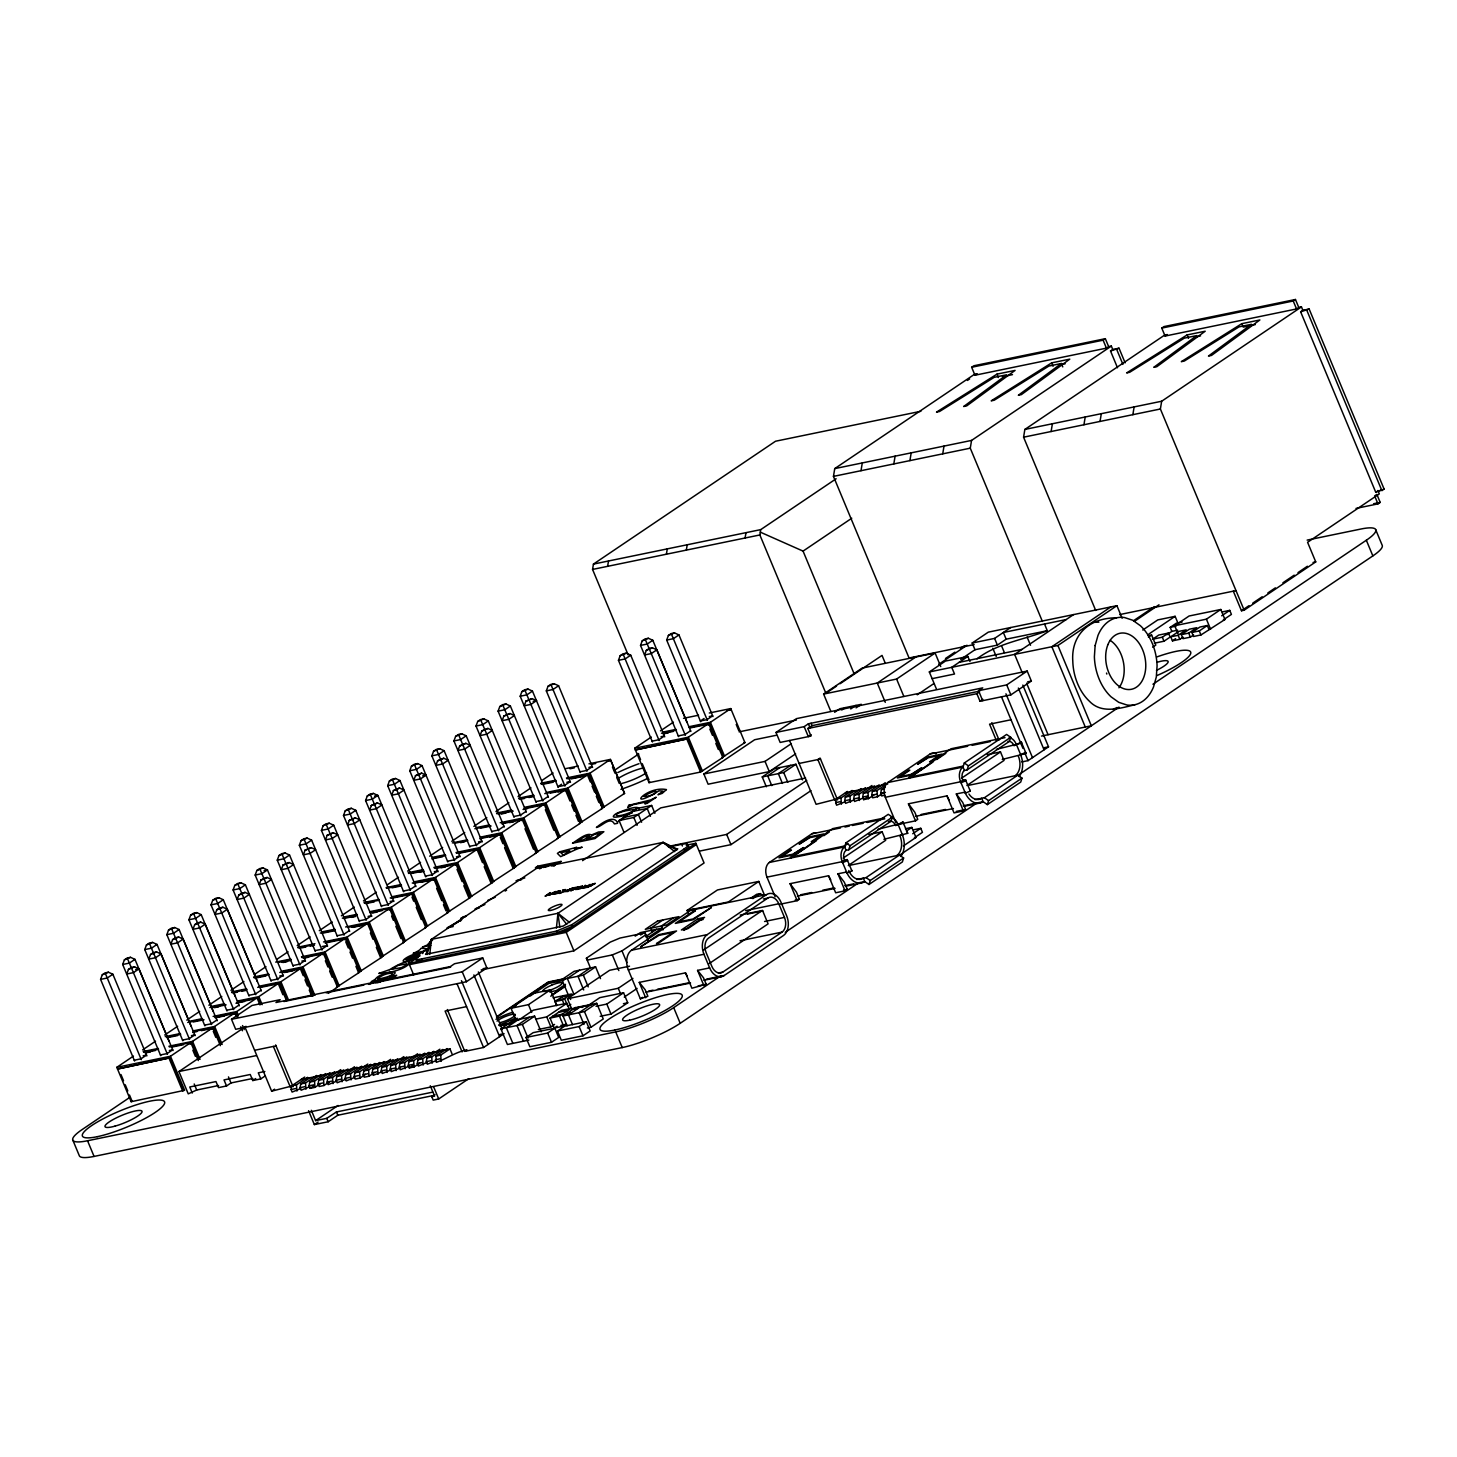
<?xml version="1.0" encoding="UTF-8"?>
<svg xmlns="http://www.w3.org/2000/svg" width="1457" height="1457" viewBox="0 0 1457 1457"><rect width="100%" height="100%" fill="white"/><g stroke="black" fill="none" stroke-linecap="round" stroke-linejoin="round"><path stroke-width="1.5" d="M429.651 944.518L430.525 943.061M429.815 954.153L431.345 939.383L536.449 868.463L663.044 842.383L676.267 848.63M556.41 928.073L557.94 913.284L663.044 842.383L676.922 849.977M300.579 1088.616L292.11 1092.076L291.072 1089.508L291.691 1085.829L304.713 1077.051M296.937 1091.074L296.481 1084.846L307.627 1077.324M309.594 1086.758L301.125 1090.218L300.087 1087.651L300.707 1083.972L310.013 1077.706M305.952 1089.217L305.496 1082.988L316.643 1075.466M320.431 1083.68L314.967 1087.359L310.141 1088.361L309.103 1085.793L309.722 1082.114L320.886 1074.592M314.967 1087.359L314.512 1081.13L325.658 1073.609M329.446 1081.822L323.982 1085.501L319.156 1086.503L318.118 1083.935L318.719 1080.256L329.901 1072.734M323.982 1085.501L323.527 1079.273L334.673 1071.751M336.64 1081.185L328.171 1084.645L327.133 1082.077L327.734 1078.399L340.774 1069.62M332.997 1083.644L332.542 1077.415L343.67 1069.893M345.655 1079.327L337.186 1082.788L336.148 1080.22L336.749 1076.541L347.932 1069.019M342.013 1081.786L341.557 1075.557L354.543 1066.779M354.67 1077.47L346.201 1080.93L345.163 1078.362L345.764 1074.683L356.947 1067.161M351.028 1079.928L350.572 1073.7L361.7 1066.178M365.507 1074.392L360.043 1078.071L355.217 1079.072L354.178 1076.504L354.78 1072.826L367.82 1064.047M360.043 1078.071L359.588 1071.842L370.715 1064.32M374.522 1072.534L369.058 1076.213L364.232 1077.215L363.194 1074.647L363.795 1070.968L374.977 1063.446M369.058 1076.213L368.603 1069.984L379.731 1062.463M381.716 1071.897L373.229 1075.357L372.209 1072.789L372.81 1069.11L383.992 1061.588M378.073 1074.355L377.618 1068.127L390.603 1059.348M390.731 1070.039L382.244 1073.499L381.224 1070.931L381.825 1067.253L393.008 1059.731M387.088 1072.498L386.633 1066.269L397.761 1058.747M399.746 1068.181L391.259 1071.642L390.239 1069.074L390.84 1065.395L403.88 1056.616M396.104 1070.64L395.648 1064.393L406.776 1056.89M408.743 1066.324L400.274 1069.784L399.254 1067.216L399.855 1063.537L409.162 1057.272M405.119 1068.782L404.664 1062.535L417.649 1053.775M419.58 1063.246L414.134 1066.925L409.29 1067.926L408.27 1065.358L408.871 1061.679L420.035 1054.158M414.134 1066.925L413.679 1060.678L424.807 1053.174M426.774 1062.608L418.305 1066.069L417.285 1063.501L417.886 1059.822L429.05 1052.3M423.149 1065.067L422.694 1058.82L433.822 1051.317M435.789 1060.751L427.32 1064.211L426.3 1061.643L426.901 1057.964L439.941 1049.186M432.164 1063.209L431.709 1056.962L442.837 1049.459M447.317 1009.537L464.783 1051.371L467.005 1049.86C455.895 1051.899 446.753 1058.638 436.335 1062.353L435.916 1056.106L447.08 1048.585M441.18 1061.352L440.724 1055.105L449.994 1048.858M628.131 654.867L592.562 569.432L593.436 564.096L775.525 441.234L920.897 411.275M607.624 566.336L608.498 561M666.395 554.225L667.27 548.888M686.338 550.109L687.212 544.772M745.092 537.997L745.984 532.661M836.537 686.12L825.882 693.295L759.862 534.956L760.736 529.62L836.136 478.77M974.132 644.577L909.059 657.999L833.459 476.384L834.734 468.608L974.514 374.285L977.21 373.739L974.97 375.232L971.655 367.273L973.895 365.762L1105.335 338.68L1108.65 346.639L1106.428 348.15L974.97 375.232M860.996 470.702L862.289 462.925M845.06 801.769L836.591 805.211L835.681 802.625L836.3 798.946L847.391 791.442M893.815 463.927L895.108 456.168M841.418 804.209L840.962 797.981L852.09 790.459M854.075 799.911L845.588 803.353L844.696 800.767L845.315 797.088L854.549 790.823M850.433 802.352L849.977 796.123L861.105 788.601M863.09 798.054L854.603 801.496L853.711 798.91L854.33 795.231L865.422 787.727M909.915 460.612L911.19 452.854M859.448 800.494L858.993 794.265L871.978 785.505M873.909 794.957L868.463 798.636L863.619 799.638L862.726 797.052L863.327 793.373L874.437 785.869M868.463 798.636L868.008 792.408L879.136 784.886M882.924 793.1L877.478 796.779L872.634 797.78L871.741 795.194L872.342 791.515L885.291 782.755M877.478 796.779L877.023 790.55L886.293 784.285M884.873 795.249L881.649 795.923L880.757 793.337L881.358 789.658L885.055 787.144M942.734 453.856L944.009 446.097M1042.411 621.447L970.271 448.173L971.564 440.415L1111.345 346.092L1112.766 349.498L1110.525 350.991L1117.501 367.765M1095.7 610.465L1023.579 437.191L1024.854 429.433L1164.635 335.11L1167.312 334.545L1165.09 336.057L1161.775 328.098L1163.997 326.587L1295.455 299.486L1298.77 307.463L1296.548 308.957L1165.09 336.057M1051.116 431.527L1052.391 423.75M1083.935 424.752L1085.21 416.993M1100.035 421.437L1101.31 413.679M1132.854 414.68L1134.129 406.904M1233.314 591.16L1241.455 610.756L1244.151 610.192L1160.391 408.998L1161.666 401.24L1301.447 306.917L1302.868 310.323L1300.646 311.816L1375.645 492.011L1384.15 489.206L1309.151 309.03L1302.868 310.323M429.961 945.484L431.345 939.383L557.94 913.284L569.651 922.536M427.047 954.59L431.345 939.383L426.409 953.242M848.375 865.585L899.424 855.077L903.613 857.991L902.375 861.943L868.973 884.49L864.766 881.558A18.814 12.913 78.4 0 1 846.553 872.033L837.957 873.799L845.042 890.846L835.662 892.777L828.578 875.748L790.076 883.67L797.161 900.699L780.478 904.141M968.941 785.25L1017.769 775.197L1021.976 778.129L1020.738 782.063L987.336 804.61L983.129 801.678A18.814 12.913 78.4 0 1 964.898 792.171L956.32 793.938L963.405 810.966L954.025 812.897L946.941 795.868L908.44 803.809L915.524 820.837L896.747 824.717M423.24 952.514L422.585 953.57M551.821 866.041L555.172 864.948L553.988 866.187M844.441 860.14L847.136 859.594L851.926 870.958L847.009 873.016L842.219 861.652A11.292 7.74 78.4 0 1 844.641 846.918L845.952 842.856L888.26 814.317L892.358 817.158L891.065 821.22L848.757 849.777L846.062 850.323A7.522 5.154 78.4 0 0 844.441 860.14L842.219 861.652L766.965 877.15L775.124 896.747M848.757 849.777L850.05 845.716L892.358 817.158M868.973 884.49L870.23 880.52L903.613 857.991M962.804 780.278L965.499 779.732L970.289 791.078L965.372 793.136L960.582 781.772A11.292 7.74 78.4 0 1 963.004 767.056L964.297 762.994L1006.623 734.437L1010.721 737.297L1009.428 741.358L967.102 769.897L964.425 770.462A7.522 5.154 78.4 0 0 962.804 780.278L960.582 781.772L885.328 797.289L895.928 822.75M967.102 769.897L968.413 765.854L1010.721 737.297M987.336 804.61L988.593 800.658L1021.976 778.129M134.59 1061.042L100.588 979.377L102.281 974.788L105.068 972.912L108.419 972.22L112.863 974.241L146.866 1055.906M160.725 1055.688L122.679 964.479L124.373 959.89L127.16 958.014L130.511 957.322L134.955 959.343L168.939 1041.008M135.647 969.561L138.998 968.869L134.572 966.865L131.221 967.557L128.435 969.433L126.741 974.023L133.443 972.639L138.998 968.869L173.001 1050.552M182.817 1040.772L144.753 949.582L146.447 944.992L149.233 943.116L152.584 942.424L157.028 944.427L191.031 1026.092M161.09 953.971L156.646 951.967L153.295 952.659L150.508 954.535L148.814 959.107L155.517 957.741L161.09 953.971L195.092 1035.636M204.891 1025.874L166.845 934.666L168.538 930.094L171.325 928.218L174.676 927.526L179.12 929.53L213.104 1011.194M183.181 939.073L178.737 937.07L175.386 937.762L172.6 939.638L170.906 944.209L177.608 942.825L183.181 939.073L217.166 1020.738M226.982 1010.976L188.918 919.768L190.63 915.196L193.399 913.302L196.768 912.61L201.193 914.632L235.196 996.297M205.255 924.175L200.811 922.154L197.46 922.846L194.673 924.721L192.98 929.311L199.682 927.927L205.255 924.175L239.258 1005.84M249.056 996.078L211.01 904.87L212.704 900.28L215.49 898.404L218.841 897.712L223.285 899.734L257.27 981.399M227.347 909.277L222.903 907.256L219.552 907.948L216.765 909.824L215.071 914.413L221.774 913.029L227.347 909.277L261.331 990.942M271.148 981.18L233.102 889.972L234.796 885.382L237.582 883.507L240.933 882.815L245.377 884.818L283.423 976.026M238.857 894.926L237.145 899.497L243.865 898.131L249.42 894.361L244.976 892.358L238.857 894.926L244.976 892.358M293.221 966.264L255.175 875.056L256.869 870.485L259.656 868.609L263.007 867.917L267.451 869.92L305.496 961.128M260.93 880.028L259.237 884.599L265.939 883.215L271.512 879.463L267.068 877.46L260.93 880.028L267.068 877.46M315.313 951.366L277.267 860.158L278.961 855.587L281.747 853.693L285.098 853.001L289.542 855.022L327.588 946.23M283.022 865.112L281.328 869.702L288.031 868.317L293.585 864.566L289.16 862.544L283.022 865.112L289.16 862.544M337.405 936.469L299.341 845.26L301.034 840.671L303.821 838.795L307.172 838.103L311.616 840.124L349.68 931.333M305.096 850.214L303.402 854.804L310.104 853.42L315.677 849.668L311.233 847.646L305.096 850.214L311.233 847.646M359.478 921.571L321.432 830.363L323.126 825.773L325.913 823.897L329.264 823.205L333.708 825.208L371.754 916.417M327.188 835.316L325.494 839.906L332.196 838.522L337.769 834.752L333.325 832.748L327.188 835.316L333.325 832.748M381.57 906.655L343.506 815.446L345.218 810.875L347.986 808.999L351.356 808.307L355.781 810.311L393.845 901.519M349.261 820.418L347.567 824.99L354.27 823.606L359.843 819.854L355.399 817.851L349.261 820.418L355.399 817.851M403.644 891.757L365.598 800.549L367.291 795.977L370.078 794.083L373.429 793.409L377.873 795.413L415.919 886.621M371.353 805.521L369.659 810.092L376.361 808.708L381.934 804.956L377.49 802.934L371.353 805.521L377.49 802.934M425.735 876.859L387.689 785.651L389.383 781.061L392.17 779.185L395.521 778.493L399.947 780.515L438.011 871.723M393.445 790.605L391.733 795.194L398.453 793.81L404.008 790.058L399.564 788.037L393.445 790.605L399.564 788.037M447.809 861.961L409.763 770.753L411.457 766.163L414.243 764.288L417.594 763.595L422.038 765.617L460.084 856.807M415.518 775.707L413.824 780.296L420.527 778.912L426.1 775.142L421.656 773.139L415.518 775.707L421.656 773.139M469.901 847.045L431.855 755.837L433.549 751.266L436.335 749.39L439.686 748.698L444.13 750.701L482.176 841.909M437.61 760.809L435.898 765.38L442.618 763.996L448.173 760.244L443.748 758.241L437.61 760.809L443.748 758.241M491.992 832.147L453.928 740.939L455.622 736.368L458.409 734.492L461.76 733.8L466.204 735.803L504.268 827.011M459.684 745.911L457.99 750.482L464.692 749.098L470.265 745.347L465.821 743.343L459.684 745.911L465.821 743.343M514.066 817.25L476.02 726.041L477.714 721.452L480.5 719.576L483.851 718.884L488.295 720.905L526.341 812.114M481.775 730.995L480.082 735.585L486.784 734.201L492.357 730.449L487.913 728.427L481.775 730.995L487.913 728.427M536.158 802.352L498.094 711.143L499.806 706.554L502.574 704.678L505.943 703.986L510.369 706.008L548.433 797.216M503.849 716.097L502.155 720.687L508.857 719.303L514.43 715.533L509.986 713.529L503.849 716.097L509.986 713.529M558.231 787.436L520.185 696.227L521.879 691.656L524.666 689.78L528.017 689.088L532.461 691.092L570.507 782.3M525.941 701.199L524.247 705.771L530.949 704.405L536.522 700.635L532.078 698.632L525.941 701.199L532.078 698.632M580.323 772.538L546.32 690.873L548.014 686.302L550.801 684.426L554.152 683.734L558.596 685.737L592.598 767.402M652.445 741.995L618.46 660.312L620.154 655.741L622.94 653.865L626.291 653.173L630.717 655.176L664.72 736.841M678.58 736.623L640.534 645.415L642.227 640.843L645.014 638.967L648.365 638.275L652.809 640.279L686.812 721.943M656.87 649.822L652.426 647.819L649.075 648.511L646.289 650.387L644.595 654.958L651.297 653.574L656.87 649.822L690.855 731.487M700.671 721.725L666.669 640.06L668.381 635.471L671.149 633.595L674.518 632.903L678.944 634.924L712.947 716.589M591.542 834.97C586.697 832.129 577.263 840.452 572.492 843.202L594.984 838.558L603.872 831.71L598.536 832.002L591.651 834.952M639.004 808.999C638.876 804.191 620.208 811.604 615.947 813.735C605.584 821.147 628.987 814.59 632.429 812.751M427.192 952.55L425.553 954.408L563.367 926.015L677.76 848.812L675.192 848.702M636.053 809.819C610.592 822.294 608.753 811.458 636.381 809.4M1061.352 363.503L1018.352 395.248L1021.375 394.61L1069.784 359.132L1051.663 362.866L991.197 400.839L994.22 400.22L1048.876 366.071L1061.352 363.503L1062.772 366.909M967.412 380.441L969.652 378.929M102.281 974.788L108.419 972.22M124.373 959.89L130.511 957.322M146.447 944.992L152.584 942.424M168.538 930.094L174.676 927.526M190.63 915.196L196.768 912.61M212.704 900.28L218.841 897.712M234.796 885.382L240.933 882.815M256.869 870.485L263.007 867.917M278.961 855.587L285.098 853.001M301.034 840.671L307.172 838.103M323.126 825.773L329.264 823.205M345.218 810.875L351.356 808.307M367.291 795.977L373.429 793.409M389.383 781.061L395.521 778.493M411.457 766.163L417.594 763.595M433.549 751.266L439.686 748.698M455.622 736.368L461.76 733.8M477.714 721.452L483.851 718.884M499.806 706.554L505.943 703.986M521.879 691.656L528.017 689.088M112.863 974.241L107.29 977.993L100.588 979.377M134.955 959.343L129.382 963.095L122.679 964.479M157.028 944.427L151.473 948.197L144.753 949.582M179.12 929.53L173.547 933.281L166.845 934.666M201.193 914.632L195.639 918.384L188.918 919.768M223.285 899.734L217.712 903.486L211.01 904.87M245.377 884.818L239.804 888.588L233.102 889.972M289.542 855.022L283.969 858.774L277.267 860.158M311.616 840.124L306.061 843.876L299.341 845.26M333.708 825.208L328.135 828.978L321.432 830.363M355.781 810.311L350.226 814.062L343.506 815.446M399.947 780.515L394.392 784.267L387.689 785.651M422.038 765.617L416.465 769.369L409.763 770.753M444.13 750.701L438.557 754.471L431.855 755.837M466.204 735.803L460.649 739.555L453.928 740.939M488.295 720.905L482.722 724.657L476.02 726.041M510.369 706.008L504.814 709.759L498.094 711.143M532.461 691.092L526.888 694.862L520.185 696.227M128.435 969.433L134.572 966.865M150.508 954.535L156.646 951.967M172.6 939.638L178.737 937.07M194.673 924.721L200.811 922.154M216.765 909.824L222.903 907.256M548.014 686.302L554.152 683.734M558.596 685.737L553.041 689.489L546.32 690.873M620.154 655.741L626.291 653.173M642.227 640.843L648.365 638.275M630.717 655.176L625.162 658.946L618.46 660.312M652.809 640.279L647.236 644.03L640.534 645.415M971.655 367.273L1103.113 340.173L1105.335 338.68M646.289 650.387L652.426 647.819M668.381 635.471L674.518 632.903M678.944 634.924L673.389 638.676L666.669 640.06M760.317 532.151L803.062 551.11L851.762 518.237M1110.525 350.991L1119.031 348.205L1125.132 362.866M198.298 1060.55L190.812 1042.538L170.469 1056.252L184.638 1090.291L131.166 1101.711L116.815 1067.325L133.461 1056.088M142.604 1049.914L155.535 1041.19M164.696 1035.016L177.627 1026.293M186.769 1020.119L199.7 1011.395M208.861 1005.221L221.792 996.479M230.934 990.305L243.884 981.581M254.866 974.168L265.957 966.683M276.957 959.252L288.049 951.785M297.192 945.611L310.122 936.869M319.283 930.695L332.214 921.971M341.357 915.797L354.288 907.074M363.449 900.9L376.38 892.176M387.38 884.745L398.471 877.26M407.614 871.104L420.545 862.362M429.688 856.188L442.637 847.464M451.779 841.29L464.71 832.566M473.853 826.392L486.802 817.65M495.945 811.494L508.875 802.752M518.036 796.578L530.967 787.855M541.968 780.442L553.059 772.957M561.655 784.212L557.94 786.725L564.642 785.341L570.215 781.589L566.864 782.282M216.874 1020.009L211.301 1023.779L204.599 1025.163M238.948 1005.111L233.393 1008.881L226.673 1010.247M261.04 990.214L255.467 993.965L248.765 995.35M349.37 930.604L343.797 934.356L337.095 935.74M415.627 885.892L410.054 889.662L403.352 891.047M503.958 826.283L498.385 830.053L491.683 831.437M526.05 811.385L520.477 815.137L513.775 816.521M548.123 796.487L542.55 800.239L535.848 801.623M168.957 1046.217L192.561 1041.354L212.886 1027.64L220.389 1045.652M193.18 1030.882L214.653 1026.457L234.978 1012.742L236.635 1016.731M213.123 1016.421L236.726 1011.559L257.051 997.826L259.983 1004.929M237.345 1001.068L258.818 996.643L279.143 982.929L286.647 1000.941M259.437 986.17L280.891 981.745L301.235 968.031L312.891 996.042M281.511 971.273L302.983 966.847L323.308 953.133L337.478 987.154L328.226 993.383M301.453 956.812L325.057 951.949L345.4 938.217L359.551 972.256L336.421 987.372L337.478 987.154M323.545 941.914L347.148 937.051L367.474 923.319L381.643 957.34L358.495 972.475L355.945 966.337M345.619 926.998L369.24 922.135L389.565 908.421L403.716 942.442L380.587 957.559L376.325 947.36M369.859 911.663L391.314 907.237L411.639 893.523L425.808 927.544L402.66 942.661L403.716 942.442M391.933 896.765L413.406 892.34L433.731 878.626L447.9 912.647L424.752 927.763L425.808 927.544M414.025 881.849L435.479 877.442L455.822 863.71L469.974 897.749L446.844 912.865L447.9 912.647M433.967 867.389L457.571 862.526L477.896 848.812L492.065 882.833L468.917 897.949L463.818 885.71M456.041 852.491L479.644 847.628L499.988 833.914L514.139 867.935L491.009 883.051L484.198 866.715M480.282 837.156L501.736 832.73L522.061 819.016L536.231 853.037L513.083 868.153L504.577 847.719M500.206 822.695L523.828 817.832L544.153 804.1L558.304 838.139L535.174 853.256L536.231 853.037M524.447 807.342L545.901 802.916L566.227 789.202L580.396 823.223L557.248 838.358L558.304 838.139M546.521 792.444L567.993 788.018L588.318 774.304L602.488 808.325L579.34 823.442L580.396 823.223M566.463 777.983L590.067 773.121L610.41 759.407L624.561 793.428L601.431 808.544L602.488 808.325M169.977 1057.818L117.562 1069.037L169.977 1057.818L183.582 1090.51M190.302 1044.104L192.069 1042.921L198.862 1059.257M212.394 1029.188L214.143 1028.023L220.954 1044.359M234.486 1014.291L236.234 1013.107L237.928 1017.205M257.434 998.81L258.308 998.209L260.858 1004.347M287.193 999.648L280.4 983.311L278.651 984.495L282.895 994.712M313.528 994.967L302.473 968.413L300.725 969.597L303.275 975.716M322.817 954.681L324.565 953.497L338.17 986.189M344.89 939.783L346.657 938.599L360.261 971.291M367.856 924.284L368.73 923.702L382.335 956.375M389.055 909.988L390.822 908.804L404.427 941.477M412.021 894.489L412.896 893.888L426.5 926.579M433.239 880.174L434.987 878.99L448.592 911.681M455.312 865.276L457.061 864.092L470.666 896.765M492.757 881.867L479.153 849.194L477.404 850.378L482.504 862.635M499.478 835.462L501.244 834.278L514.849 866.97M521.57 820.564L523.318 819.38L536.923 852.072M544.536 805.065L545.41 804.483L559.014 837.174M581.088 822.258L567.483 789.585L565.735 790.769L569.978 800.986M603.18 807.36L589.575 774.687L587.827 775.852L590.376 781.99M609.9 760.955L610.774 760.372L624.379 793.045L623.505 793.646L624.561 793.428M1161.775 328.098L1293.233 300.998L1295.455 299.486M231.517 1019.299L252.006 1005.476L280.181 999.684L275.974 1002.525L450.34 966.574L454.548 963.733L482.722 957.941L486.875 967.922L466.386 981.745L235.67 1029.298L231.517 1019.299L462.233 971.764L482.722 957.941M689.361 727.462L708.667 723.492L722.836 757.513L700.562 772.046L649.021 782.664L634.687 748.261L651.315 737.042M660.458 730.868L673.407 722.144M129.618 1097.503L82.175 1129.539A44.457 8.778 -22.6 0 0 87.547 1140.758L94.068 1156.421L622.23 1047.565A44.457 8.778 -22.6 0 0 680.219 1023.288L1372.858 555.9A44.457 8.778 -22.6 0 0 1382.183 545.264L1375.663 529.583M614.217 770.498L638.731 753.961M131.166 1101.711L132.041 1101.128L129.491 1094.99M218.568 1085.52L196.713 1090.018L188.244 1093.861L178.956 1071.532L245.978 1026.311M1300.646 311.816L1309.151 309.03M704.077 718.501L700.38 720.996L707.082 719.612L712.637 715.861L709.286 716.553M690.563 730.758L684.99 734.528L678.288 735.912M634.687 748.261L688.341 737.206L708.667 723.492M688.961 726.733L710.415 722.308L730.758 708.576L744.909 742.615L721.78 757.731L722.836 757.513M687.831 738.754L635.416 749.973L687.831 738.754L701.436 771.445M708.175 725.04L709.923 723.856L723.528 756.547M730.248 710.142L731.123 709.541L726.843 710.433M649.021 782.664L649.895 782.063L648.839 782.282M487.64 900.444L495.18 897.275M452.089 925.65L458.336 921.844M430.015 941.969L432.565 940.257M372.373 982.674L368.876 984.404M420.017 955.865L419.306 954.171L428.613 947.888M623.96 832.257L619.061 820.51L636.891 808.489L651.643 805.448L654.903 813.279M192.269 1093.023L189.756 1086.977L215.964 1081.568L218.495 1087.614L226.545 1085.957L230.989 1082.952L252.844 1078.453M626.565 816.047L617.386 822.24C613.106 814.809 601.176 823.351 596.405 827.485C601.887 826.593 610.137 815.829 614.453 823.933L617.622 823.296M413.697 974.933L408.889 963.387L418.159 957.122M744.727 742.232L743.853 742.833L744.909 742.615M619.061 820.51L633.831 817.468L651.643 805.448M795.613 753.852L769.296 771.609L708.12 784.212L703.877 773.995L754.653 739.737L776.49 735.239M830.854 711.453L823.624 694.078L862.162 668.089L935.121 653.046L940.748 666.559M840.088 683.715L882.031 655.413L885.2 663.026M226.545 1085.957L224.014 1079.91L250.24 1074.501L252.753 1080.548L255.722 1078.544M582.545 860.65L660.731 807.888L805.612 778.02M252.753 1080.548L260.803 1078.89L265.265 1075.885M978.849 691.292L812.059 725.659L807.852 728.5L811.003 736.076L780.151 742.433L775.998 732.452L796.487 718.629L1027.203 671.076L1031.356 681.056L1010.867 694.88L980.015 701.236L976.864 693.678L979.669 691.784M775.998 732.452L804.173 726.642L808.38 723.801L982.747 687.868L978.539 690.709L982.692 700.69M558.723 892.813C557.63 895.654 572.127 887.094 562.457 890.3C567.429 888.788 563.568 892.722 558.869 892.886M245.067 1027.349L271.639 1091.184L274.608 1089.18M915.779 657.034L877.26 683.042L885.291 702.329M834.624 712.273L839.869 708.739L861.324 704.314L856.079 707.847M703.877 773.995L765.034 761.392L791.37 743.616M841.818 709.978L845.315 707.61M811.13 734.729L808.325 736.623L804.173 726.642M850.724 708.958L855.969 705.407M271.639 1091.184L292.638 1085.811M823.624 694.078L896.601 679.053L935.121 653.046M766.327 786.744L762.248 776.945L774.505 768.677L795.959 764.251L802.479 779.914M779.95 767.548L767.693 775.816L771.773 785.614M945.484 658.509L954.9 652.153M960.545 648.329L964.315 645.797M310.141 1088.361L313.783 1085.902M938.745 664.319L966.993 645.232M790.605 765.362L778.348 773.631L782.427 783.411M936.377 688.888L929.329 671.95L945.466 661.059L967.867 656.451L969.961 661.478M960.728 659.347L974.988 649.731L972.183 643.029L988.32 632.138L1116.918 605.675L1122.127 618.223M762.248 776.945L783.72 772.52L795.959 764.251M967.867 656.451L951.731 667.324L954.517 674.026L932.116 678.652M972.183 643.029L994.603 638.403L1010.721 627.512M419.306 954.171A18.814 3.715 -22.6 0 0 421.583 958.925L556.41 931.132L572.091 924.558L684.007 849.049A18.814 3.715 -22.6 0 0 681.73 844.295L668.508 847.027M408.889 963.387L565.68 931.078L695.845 843.239L704.077 862.981L573.912 950.82L481.156 969.943M917.236 694.789L933.755 683.643M696.391 844.514L566.227 932.353L409.417 964.661M977.01 658.855C997.244 643.193 1023.688 639.787 1047.31 630.717L1044.523 624.015M974.988 649.731L997.389 645.105L1006.15 639.186L1047.31 630.717M668.727 846.371L726.679 834.424L806.723 780.424M311.324 1110.289L315.623 1120.633L338.079 1105.481M308.574 1110.689L314.348 1124.585L318.118 1122.054M699.724 851.07L730.94 844.641L810.966 790.641M1073.609 614.563L1014.618 654.375L929.329 671.95M314.348 1124.585L328.171 1121.744L337.805 1115.242L434.077 1095.391M409.29 1067.926L412.932 1065.468M496.436 1016.913L548.16 982L565.152 978.503M496.673 1017.296L548.36 982.419L565.261 978.922M499.478 1025.801L510.096 1023.615L515.869 1019.9L511.025 1008.262L532.934 993.455L550.364 989.868L556.884 1005.549M530.239 995.987L548.852 983.439L563.968 980.306M586.406 958.196L610.246 942.114L619.917 938.071L644.941 932.899L645.833 934.775L621.993 950.875L612.322 954.918L587.298 960.072L586.406 958.196L590.467 967.994M1110.853 606.913L1051.863 646.726L1085.283 727.043M579.595 970.18L567.338 978.448L573.858 994.111L568.412 995.24L561.892 979.578L574.149 971.309L595.603 966.883L600.503 978.63M1022.322 672.915L1014.618 654.375L1057.909 645.487L1116.918 605.675M511.025 1008.262L528.454 1004.656L550.364 989.868M980.015 701.236L982.819 699.342M789.548 740.502L816.102 804.319L837.119 798.946M978.539 690.709L1006.714 684.899L1027.203 671.076M635.179 936.141L640.424 932.589L661.897 928.164L649.64 936.432L646.07 937.179M565.48 984.367L556.173 990.633L549.69 991.98M590.249 967.994L577.992 976.263L583.692 989.959M528.891 1040.079L507.418 1044.505L500.898 1028.824L513.155 1020.574L534.61 1016.148L541.13 1031.811M517.29 1018.224L509.895 1023.215L499.332 1025.382M552.349 994.566L565.28 985.843M640.625 935.012L645.87 931.478M662.971 919.932L650.733 928.2L652.354 932.116M550.746 996.187L565.516 986.225M561.892 979.578L583.365 975.152L595.603 966.883M518.601 1019.445L506.344 1027.713L512.864 1043.376M518.637 1020.082L533.317 1010.193L566.9 1003.272L569.396 1009.282M646.034 936.359L656.524 929.275M673.626 917.746L661.369 926.015L663.008 929.93M464.783 1051.371L483.56 1047.492L504.049 1033.669L499.878 1034.525M529.237 1017.259L516.998 1025.509L523.518 1041.19M688.669 914.286L687.067 910.461L717.463 889.954L758.787 881.43L764.36 894.817M555.008 1001.56L563.986 995.605L571.271 994.038L562.366 1000.048L555.008 1001.56L556.629 1005.476M687.267 976.19L685.482 972.857L639.259 982.382L645.178 989.758L647.891 996.26L640.37 998.846L628.313 969.852A15.062 10.326 78.4 0 1 631.537 950.219L690.782 910.243A15.062 10.326 78.4 0 1 695.991 909.059M500.898 1028.824L522.353 1024.417L534.61 1016.148M591.506 1004.693L571.636 1008.772L567.465 998.755L609.627 970.289L629.515 966.191M766.965 877.15A11.292 7.74 78.4 0 1 769.405 862.435L811.713 833.878A11.292 7.74 78.4 0 1 815.629 832.985M885.328 797.289A11.292 7.74 78.4 0 1 887.75 782.555L930.076 754.016L967.703 746.257M863.619 799.638L867.261 797.179M1133.71 620.591L1154.436 606.604M536.231 1019.044L546.739 1016.877L566.9 1003.272M1134.493 621.319L1158.989 604.782M550.036 1018.079L561.437 1010.375L570.871 1008.426L559.47 1016.13L550.036 1018.079L554.206 1028.096L563.64 1026.165L566.5 1024.235L560.836 1025.4M570.798 1004.383L567.848 1006.368L564.587 998.555L557.23 1000.067M698.085 918.711L681.384 929.985L687.868 928.637L704.569 917.382L698.085 918.711L698.795 920.405L683.952 930.422M790.696 858.046L832.657 828.632L884.454 817.96M932.972 762.029L909.059 778.165L951.02 748.771L1004.966 737.643M796.214 854.312L816.448 840.671M823.806 835.699L829.324 831.965M936.651 759.552L945.848 753.342M525.995 1037.493L533.189 1032.649L554.844 1028.187L558.687 1037.439L551.511 1042.283L529.856 1046.745L525.995 1037.493L547.65 1033.031L554.844 1028.187M758.787 881.43L728.391 901.956L687.067 910.461M435.006 1094.571L431.782 1096.702L433.184 1100.108L438.703 1098.96L468.753 1078.69M575.479 1007.479L563.003 1016.003L584.457 1011.577L596.714 1003.308L603.234 1018.971L590.996 1027.24L587.408 1027.986M580.706 1006.605L568.449 1014.873L572.528 1024.672M538.307 1029.498L550.91 1026.894L554.571 1024.435M582.035 1007.497L584.913 1005.549M1142.762 630.043L1157.787 619.899L1175.125 616.329L1178.458 624.361M554.206 1028.096L557.048 1026.183M586.77 1006.459L599.792 997.663L623.56 992.763L627.73 1002.798L610.993 1014.09L600.193 1016.312M591.342 1004.419L579.103 1012.67L583.984 1024.435M751.047 898.077L756.675 894.288L760.281 893.615L763.158 895.6M567.465 998.755L618.26 988.283L632.921 978.394M752.85 898.623L760.281 893.615M557.466 1031.01L564.66 1026.165L586.315 1021.703L590.158 1030.955L582.982 1035.8L561.327 1040.262L557.466 1031.01L579.121 1026.548L586.315 1021.703M1148.808 634.086L1175.125 616.329M631.537 950.219L707.191 934.629L766.437 894.653A15.062 10.326 78.4 0 1 781.007 902.265L786.689 915.888A15.062 10.326 78.4 0 1 783.447 935.521L724.22 975.498L706.408 979.177M1148.462 637.164L1151.613 635.052L1155.783 645.087L1152.651 647.199M596.022 1006.295L606.822 1004.073L623.56 992.763M790.331 857.19L844.295 846.062L847.974 843.585M767.857 898.058L708.612 938.035A11.292 7.74 78.4 0 0 706.19 952.769L711.854 966.392A11.292 7.74 78.4 0 0 722.799 972.092L782.027 932.116A11.292 7.74 78.4 0 0 784.467 917.4L778.785 903.777A11.292 7.74 78.4 0 0 767.857 898.058L763.432 898.969M1166.948 634.687L1171.847 631.391L1170.171 627.366L1176.309 623.232L1182.119 622.03M624.27 997.08L637.11 988.411M1178.057 633.722L1174.724 625.709L1189.094 616.001L1220.784 609.481L1224.955 619.498L1200.95 634.961L1193.556 636.49L1191.881 632.465L1199.931 627.038L1207.325 625.508L1209 629.533M1375.645 492.011L1384.15 489.206M1168.459 633.067L1158.77 635.052L1152.633 639.204L1162.322 637.201L1168.459 633.067L1170.135 637.073L1163.997 641.226L1154.308 643.229M703.695 949.928L762.503 910.37L768.094 923.865L708.94 963.751M843.148 858.082L882.122 831.783L885.656 840.307L848.539 865.349M961.511 778.22L1000.485 751.921L1004.019 760.445L966.902 785.487M1170.754 636.818L1178.804 631.391L1186.198 629.861L1178.148 635.288L1170.754 636.818L1172.43 640.843L1179.824 639.313L1183.048 637.146M878.079 829.215L903.376 822.932L902.921 821.967L895.673 825.591A7.522 5.154 78.4 0 0 888.369 821.784L891.065 821.22M996.442 749.335L1021.739 743.052L1021.284 742.105L1014.036 745.711A7.522 5.154 78.4 0 0 1007.989 741.358M640.37 998.846L642.61 997.353M1181.317 634.633L1189.367 629.205L1196.762 627.694L1188.712 633.121L1181.317 634.633L1182.993 638.658L1190.387 637.146L1193.611 634.961M1172.43 640.843L1175.653 638.676M1174.724 625.709L1206.414 619.17L1220.784 609.481M1377.958 503.885L1380.18 502.374L1376.865 494.415L1374.643 495.908L1377.958 503.885L1356.012 508.402M797.161 900.699L799.383 899.206L796.451 892.158L790.076 883.67M915.524 820.837L917.746 819.344L914.814 812.278L908.44 803.809M1191.881 632.465L1199.275 630.936L1207.325 625.508M1221.694 615.801L1229.744 610.374L1231.42 614.399L1223.37 619.826L1224.955 619.498M906.418 831.055L911.809 827.412L915.979 837.447L903.395 845.934M1241.455 610.756L1248.995 605.675M1252.765 603.125L1262.181 596.769M1267.845 592.944L1275.367 587.863M1282.907 582.782L1294.217 575.151M1297.987 572.619L1307.403 566.245M912.719 833.75L920.769 828.305L922.445 832.329L914.395 837.775L915.979 837.447M1244.151 610.192L1315.744 561.892L1307.585 542.295L1379.287 493.905L1377.885 490.499M1021.776 761.92L1028.041 760.645L1048.53 746.822L1022.832 685.081M685.482 972.857L691.893 988.228L706.19 984.24L703.476 977.738L697.557 970.38L709.632 967.885A15.062 10.326 78.4 0 0 724.22 975.498M845.042 890.846L847.282 889.335L844.35 882.286L837.957 873.799M963.405 810.966L965.645 809.473L962.695 802.425L956.32 793.938M87.547 1140.758L615.71 1031.902A44.457 8.778 -22.6 0 0 673.699 1007.625L721.16 975.589M785.268 932.334L858.81 882.705M856.752 879.518L866.041 877.606L899.424 855.077M900.28 854.713L975.716 803.827M975.115 799.638L984.404 797.726L1017.769 775.197M1019.08 774.559L1119.012 707.119M1152.961 684.225L1366.338 540.237A44.457 8.778 -22.6 0 0 1360.965 529.018L1307.129 540.11M315.623 1120.633L326.75 1118.339L336.44 1111.964L432.729 1092.131M505.124 891.065L506.617 890.136M996.989 374.139L936.505 412.112L939.546 411.493L994.184 377.345L1006.66 374.777L963.66 406.521L966.701 405.884L1015.092 370.406L996.989 374.139L998.409 377.545M1187.091 334.946L1126.625 372.937L1129.649 372.3L1184.304 338.151L1196.78 335.584L1153.78 367.328L1156.803 366.709L1205.212 331.213L1187.091 334.946L1188.511 338.352M1241.783 323.673L1181.317 361.664L1184.341 361.026L1238.996 326.896L1251.454 324.31L1208.472 356.054L1211.496 355.435L1259.886 319.957L1241.783 323.673L1243.203 327.096L1255.278 324.601M589.775 885.091L586.861 887.477L595.312 883.361C581.179 887.914 599.337 883.142 591.16 884.672M429.906 942.078L427.265 945.01L422.403 947.105L430.835 945.374M418.141 956.739L419.343 956.065M375.396 982.637L383.373 980.834A9.033 1.785 -22.6 0 1 383.246 981.235M1116.463 617.859C1090.055 617.641 1070.913 634.232 1072.789 661.168A43.965 30.16 78.4 0 0 1089.508 701.327C1101.802 714.24 1120.123 708.248 1135.003 704.714M416.866 957.358L409.781 959.726L419.489 953.169C407.723 954.08 391.605 967.157 415.5 958.797M1113.403 709.158L1117.118 707.519M1002.252 759.425L1026.074 753.451L1021.284 742.105M883.889 839.287L907.711 833.313L902.921 821.967M539.436 868.791L541.184 868.117M461.833 919.549L447.044 927.854L453.182 926.579M377.053 982.819L380.022 982.073M459.538 921.316L460.74 920.86M484.926 904.487L475.091 908.913L479.189 908.075M542.969 867.516L548.324 866.223M1108.65 346.639L1111.345 346.092M1298.77 307.463L1301.447 306.917M1112.766 349.498L1119.031 348.205M1002.434 376.707L1012.488 374.631M1059.13 365.033L1065.158 363.776M1194.558 337.113L1200.586 335.875M834.734 468.608L971.564 440.415M1024.854 429.433L1161.666 401.24M833.459 476.384L970.271 448.173M1023.579 437.191L1160.391 408.998M593.436 564.096L760.736 529.62M592.562 569.432L759.862 534.956M1373.587 503.74L1380.18 502.374M533.171 701.327L536.522 700.635M1313.048 562.438L1315.744 561.892M1066.233 619.535L1003.363 632.484L1006.15 639.186M1119.686 614.581L1235.991 590.613M683.533 718.319L698.559 715.223M709.286 713.001L730.758 708.576M959.107 662.352L1021.976 649.403M422.749 775.834L426.1 775.142M1222.368 611.904L1229.744 610.374M663.208 732.033L676.084 729.374M1170.171 627.366L1175.981 626.164M661.46 733.217L676.485 730.121M662.68 733.6L673.407 731.378M690.6 727.844L709.923 723.856M663.955 733.745L668.235 732.853M1148.171 635.762L1151.613 635.052M661.023 736.714L664.374 736.022L658.819 739.774L652.099 741.158M1171.847 631.391L1177.657 630.189M374.522 796.105L377.873 795.413L372.3 799.165L365.598 800.549M739.1 731.851L796.36 720.049M565.334 768.695L578.21 766.036M588.938 763.832L610.41 759.407M569.978 768.768L574.277 767.894M591.451 764.342L595.749 763.468M606.476 761.246L610.774 760.372M588.938 767.365L592.289 766.673L586.734 770.443L580.013 771.828M1027.604 681.84L1031.356 681.056M540.711 783.283L555.736 780.187M807.852 728.5L976.864 693.678M541.093 784.03L556.119 780.934M566.864 778.73L588.318 774.304M542.332 784.412L553.059 782.209M570.252 778.657L589.575 774.687M571.508 778.803L582.254 776.599M518.619 798.199L533.644 795.103M519.02 798.928L534.045 795.832M544.772 793.628L566.227 789.202M520.24 799.31L524.538 798.436M528.836 797.544L533.135 796.669M550.309 793.118L567.483 789.585M558.031 791.934L566.609 790.168M496.546 813.097L511.571 810.001M496.928 813.844L511.953 810.748M524.83 808.089L544.153 804.1M500.297 813.771L513.192 811.13M523.937 808.908L545.41 804.483M501.572 813.935L505.87 813.042M523.045 809.491L527.343 808.617M264.099 870.612L267.451 869.92L261.878 873.672L255.175 875.056M476.603 827.558L489.479 824.899M474.855 828.742L489.88 825.645M502.756 822.986L522.061 819.016M480.373 828.232L491.1 826.028M501.845 823.806L523.318 819.38M509.568 822.64L513.847 821.748M518.146 820.856L522.444 819.981M799.092 763.45L820.546 759.024M1011.031 719.758L989.558 724.184L996.369 740.538M452.38 842.893L467.406 839.797M454.912 843.202L467.788 840.543M480.664 837.884L499.988 833.914M460.43 842.692L464.728 841.818M479.754 838.704L501.244 834.278M489.625 837.083L500.352 834.879M478.515 841.891L481.866 841.199L476.312 844.951L469.609 846.335M632.429 811.494L647.181 808.453L650.441 816.284M972.129 745.347L990.214 741.613M623.596 817.45L638.348 814.408L641.608 822.24M432.438 857.353L445.314 854.713M432.82 858.1L445.715 855.441M456.442 853.237L477.896 848.812M431.909 858.92L442.637 856.716M459.829 853.165L479.153 849.194M456.442 856.789L459.793 856.097L454.22 859.849L447.518 861.233M1041.5 736.076L1091.348 725.786L1057.909 645.487M408.197 872.707L423.222 869.61M408.597 873.453L423.623 870.357M434.35 868.135L455.822 863.71M411.967 873.38L422.712 871.177M435.588 868.518L450.632 865.422M987.263 754.653L1000.485 751.921M419.689 872.215L423.987 871.322M441.161 867.789L445.46 866.897M434.35 871.687L437.701 870.995L432.146 874.746L425.426 876.131M1044.359 747.678L1048.53 746.822M908.694 777.328L962.658 766.2L964.425 770.462M887.75 782.555L963.004 767.056M845.497 792.717L887.732 784.012M386.123 887.604L401.149 884.508M386.506 888.351L401.531 885.255M412.276 883.033L433.731 878.626M392.042 887.841L400.62 886.075M413.515 883.416L434.987 878.99M421.219 882.232L429.815 880.465M836.3 798.946L840.962 797.981M845.315 797.088L849.977 796.123M854.33 795.231L858.993 794.265M863.327 793.373L868.008 792.408M872.342 791.515L877.023 790.55M881.358 789.658L884.472 789.002M513.083 868.153L514.139 867.935M835.681 802.625L840.361 801.66M844.696 800.767L849.376 799.802M853.711 798.91L858.392 797.944M862.726 797.052L867.389 796.087M871.741 795.194L876.404 794.229M880.757 793.337L885.419 792.371M364.031 902.502L379.057 899.406M364.432 903.249L379.457 900.153M390.185 897.949L411.639 893.523M365.652 903.631L374.249 901.865M391.423 898.313L412.896 893.888M390.185 901.501L393.536 900.808L387.981 904.56L381.26 905.944M491.009 883.051L492.065 882.833M524.83 877.897L516.051 880.811L521.533 879.682M686.265 845.206L695.845 843.239M344.107 916.963L356.983 914.322M342.34 918.147L357.366 915.051M370.242 912.41L389.565 908.421M343.579 918.529L354.306 916.326M371.499 912.774L382.226 910.57M386.524 909.678L390.822 908.804M351.283 917.364L355.581 916.471M372.755 912.938L377.053 912.046M368.111 916.398L371.462 915.706L365.889 919.458L359.187 920.842M468.917 897.949L469.974 897.749M322.015 931.879L334.891 929.22M320.267 933.063L335.292 929.967M348.168 927.308L367.474 923.319M323.636 932.99L334.382 930.786M351.556 927.235L368.73 923.702M352.831 927.38L361.409 925.614M811.713 833.878L840.489 827.94M844.914 827.03L849.34 826.119M852.436 825.482L863.218 823.26M867.042 822.477L884.745 818.834M921.152 814.463L945.502 809.436M963.204 805.794L983.129 801.678L981.708 798.272A15.062 10.326 78.4 0 1 968.905 793.992M915.816 816.284L953.443 808.526M964.516 806.249L980.015 803.044M297.793 947.214L314.949 943.681M956.247 811.403L965.645 809.473M298.175 947.961L313.2 944.864M326.077 942.205L345.4 938.217M301.544 947.888L305.843 947.014M310.141 946.121L314.439 945.247M325.166 943.025L346.657 938.599M322.252 946.54L327.297 945.502L321.724 949.272L315.022 950.638M868.9 834.515L882.122 831.783M905.471 828.723L911.809 827.412M913.375 829.834L920.769 828.305M275.701 962.112L290.726 959.016M278.232 962.421L291.127 959.762M301.854 957.559L323.308 953.133M281.62 962.348L290.198 960.582M303.092 957.923L324.565 953.497M282.877 962.512L287.175 961.62M304.367 958.087L308.647 957.194M769.405 862.435L844.641 846.918M301.854 961.092L305.205 960.418L299.632 964.17L292.93 965.554M253.627 977.028L268.634 973.932M254.01 977.756L269.035 974.66M279.762 972.456L301.235 968.031M255.23 978.139L265.975 975.935M283.15 972.384L302.473 968.413M284.425 972.529L293.021 970.763M279.762 976.008L283.113 975.316L277.559 979.068L270.838 980.452M380.587 957.559L381.643 957.34M428.376 949.108C414.808 947.633 426.956 947.596 413.151 953.352L427.903 950.31M231.536 991.926L246.561 988.829M231.936 992.654L246.943 989.558M257.689 987.354L279.143 982.929M233.156 993.037L237.455 992.162M241.735 991.27L246.033 990.396M261.076 987.3L280.4 983.311M358.495 972.475L359.551 972.256M211.593 1006.386L224.469 1003.727M209.844 1007.57L224.87 1004.474M237.746 1001.815L257.051 997.826M213.214 1007.497L226.108 1004.856M236.835 1002.635L251.879 999.538M214.489 1007.661L218.787 1006.769M235.961 1003.236L244.557 1001.451M690.782 910.243L766.437 894.653M283.86 1001.542L315.003 995.113M326.113 992.836L363.922 985.041M368.366 984.112L450.65 967.157M800.585 894.78L811.658 892.504M822.713 890.227L833.786 887.95M844.841 885.656L853.711 883.834M858.137 882.924L864.766 881.558L863.345 878.152A15.062 10.326 78.4 0 1 848.775 870.539M189.519 1021.284L202.396 1018.625M797.471 896.146L835.08 888.388M846.153 886.111L861.652 882.924M187.753 1022.468L202.778 1019.372M215.654 1016.713L234.978 1012.742M193.271 1021.958L204.016 1019.754M214.762 1017.532L236.234 1013.107M216.018 1017.678L224.615 1015.911M231.062 1014.582L235.36 1013.708M795.212 900.062L799.383 899.206M843.53 890.118L847.282 889.335M745.62 910.607L778.785 903.777M698.795 920.405L703.112 919.531M740.211 915.051L762.066 910.552M483.123 968.686L486.875 967.922M747.477 914.085L762.776 910.935M165.278 1036.637L180.304 1033.541M167.828 1036.929L180.704 1034.27M193.581 1031.611L212.886 1027.64M166.899 1037.748L177.645 1035.545M192.67 1032.448L196.968 1031.556M201.266 1030.664L214.143 1028.023M208.97 1029.498L213.268 1028.606M191.432 1035.617L194.783 1034.925L189.21 1038.677L182.507 1040.061M764.561 921.498L784.467 917.4M143.205 1051.535L158.23 1048.439M143.587 1052.264L158.613 1049.167M169.34 1046.964L190.812 1042.538M144.808 1052.646L155.553 1050.442M172.727 1046.891L183.473 1044.687M187.771 1043.795L192.069 1042.921M146.082 1052.81L150.381 1051.918M143.168 1055.779L146.52 1055.087L140.947 1058.838L134.244 1060.222M169.34 1050.515L172.709 1049.823L167.136 1053.575L160.434 1054.959M116.815 1067.325L170.469 1056.252M740.01 940.785L782.027 932.116M628.313 969.852L703.968 954.262A15.062 10.326 78.4 0 1 707.191 934.629M254.611 1050.297L276.083 1045.871M466.55 1006.623L445.095 1011.049L462.106 1051.918M178.956 1071.532L256.341 1055.597M553.095 997.845L563.986 995.605M561.637 997.08L569.013 995.568L570.634 999.484M718.374 973.003L722.799 972.092M648.565 991.088L653.009 990.177M657.453 989.267L688.615 982.838M646.07 992.181L690.563 983.02M703.913 980.27L721.707 976.591M264.846 1071.496L258.29 1072.844L260.803 1078.89M575.26 1007.734L596.714 1003.308M558.541 1012.342L567.975 1010.393M572.583 1009.446L578.247 1008.262M130.984 1101.346L132.041 1101.128M698.14 985.897L706.19 984.24M552.877 1016.148L562.329 1014.199L567.083 1025.783M566.919 1013.252L570.707 1012.469M564.078 1015.183L567.848 1014.4M623.414 1003.691L627.73 1002.798M300.962 1079.582L449.958 1048.876L452.089 1053.994M291.691 1085.829L296.481 1084.846M300.707 1083.972L305.496 1082.988M309.722 1082.114L314.512 1081.13M318.719 1080.256L323.527 1079.273M327.734 1078.399L332.542 1077.415M336.749 1076.541L341.557 1075.557M345.764 1074.683L350.572 1073.7M354.78 1072.826L359.588 1071.842M363.795 1070.968L368.603 1069.984M372.81 1069.11L377.618 1068.127M381.825 1067.253L386.633 1066.269M390.84 1065.395L395.648 1064.393M399.855 1063.537L404.664 1062.535M408.871 1061.679L413.679 1060.678M417.886 1059.822L422.694 1058.82M426.901 1057.964L431.709 1056.962M435.916 1056.106L440.724 1055.105M291.072 1089.508L295.88 1088.525M300.087 1087.651L304.895 1086.667M309.103 1085.793L313.911 1084.809M318.118 1083.935L322.926 1082.952M327.133 1082.077L331.941 1081.094M336.148 1080.22L340.956 1079.236M345.163 1078.362L349.971 1077.379M354.178 1076.504L358.987 1075.521M363.194 1074.647L368.002 1073.663M372.209 1072.789L377.017 1071.806M381.224 1070.931L386.014 1069.948M390.239 1069.074L395.029 1068.09M399.254 1067.216L404.044 1066.233M408.27 1065.358L413.06 1064.375M417.285 1063.501L422.075 1062.517M426.3 1061.643L431.09 1060.66M435.315 1059.785L440.105 1058.802M431.782 1096.702L434.605 1096.119L430.289 1085.775M1094.844 622.303L1098.888 622.157M668.381 845.697L663.044 842.383L674.737 851.617M964.297 762.994L968.413 765.854M984.404 797.726L988.593 800.658M845.952 842.856L850.05 845.716M866.041 877.606L870.23 880.52M566.718 924.321L557.94 913.284L559.798 927.235M946.941 795.868L949.144 800.02M828.578 875.748L830.781 879.901M1026.074 753.451L1025.619 752.486L1020.574 754.599A18.814 12.913 78.4 0 1 1019.172 776.617M965.499 779.732L965.955 780.697L961.055 782.755L960.582 781.772M969.816 790.113L970.289 791.078M964.898 792.171L965.372 793.136M907.256 832.366L907.711 833.313M847.136 859.594L847.592 860.559L842.692 862.617L842.219 861.652M851.453 869.975L851.926 870.958M846.553 872.033L847.009 873.016M671.732 634.778L707.373 720.341M645.578 640.151L648.984 648.219M649.64 649.695L685.3 735.239M623.505 655.049L659.147 740.611M551.383 685.61L587.025 771.154M525.23 690.964L528.636 699.05M529.292 700.507L564.952 786.07M503.157 705.862L506.544 713.948M507.2 715.405L542.86 800.968M481.065 720.778L484.471 728.846M485.126 730.303L520.768 815.865M458.991 735.676L463.253 745.838M463.035 745.219L498.695 830.763M436.9 750.574L441.18 760.736M440.961 760.117L476.603 845.679M414.808 765.471L419.088 775.652M418.869 775.015L454.529 860.577M392.734 780.369L396.996 790.55M396.796 789.913L432.438 875.475M370.643 795.285L374.923 805.448M374.704 804.829L410.364 890.373M348.569 810.183L352.831 820.346M352.612 819.726L388.272 905.271M326.477 825.081L329.883 833.167M330.539 834.624L366.181 920.187M304.404 839.979L307.791 848.065M308.447 849.522L344.107 935.084M282.312 854.895L286.592 865.057M286.373 864.438L322.015 949.982M260.22 869.793L264.5 879.955M264.282 879.336L299.942 964.88M238.147 884.69L242.408 894.871M242.208 894.234L277.85 979.796M216.055 899.588L219.461 907.675M220.116 909.132L255.776 994.694M193.981 914.504L197.369 922.572M198.043 924.029L233.685 1009.592M171.89 929.402L176.17 939.565M175.951 938.945L211.593 1024.49M149.816 944.3L154.078 954.481M153.859 953.843L189.519 1039.406M127.724 959.198L131.13 967.284M131.786 968.741L167.428 1054.303M105.633 974.114L141.293 1059.658M1306.911 310.523L1381.928 490.718M1293.233 300.998L1296.548 308.957M1366.338 540.237L1372.858 555.9M1116.809 349.698L1122.91 364.377M1103.113 340.173L1106.428 348.15M1206.414 619.17L1210.585 629.205M1199.275 630.936L1200.95 634.961M1188.712 633.121L1190.387 637.146M1178.148 635.288L1179.824 639.313M1051.663 362.866L1053.083 366.272M1162.322 637.201L1163.997 641.226M1027.094 637.037L1030.536 645.269M1026.62 683.206L1048.057 734.71M1001.779 646.362L1004.347 652.536M1018.37 688.05L1044.068 749.827M994.603 638.403L997.389 645.105M992.782 648.219L996.224 656.451M1006.714 684.899L1010.867 694.88M1005.931 693.805L1032.503 757.64M1001.469 696.81L1022.941 748.37M1024.635 752.468L1028.041 760.645M1016.713 745.164L1021.029 755.546M991.798 722.69L999.047 739.992M896.601 679.053L903.832 696.41M803.062 551.11L854.276 674.136M898.35 825.026L902.666 835.426M811.057 723.255L812.059 725.659M808.38 723.801L810.037 727.79M837.575 799.893L820.091 758.077L817.869 759.571L834.879 800.439M844.295 846.062L846.062 850.323M783.72 772.52L787.8 782.318M765.034 761.392L769.296 771.609M736.204 724.439L738.754 730.576M710.415 722.308L724.584 756.329M709.869 729.137L712.418 735.257M715.824 743.434L718.374 749.554M688.341 737.206L702.493 771.227M686.957 739.355L700.562 772.046M726.679 834.424L730.94 844.641M684.007 849.049L684.717 850.742A18.814 3.715 -22.6 0 0 688.669 846.244M681.73 844.295L682.441 846.007M638.002 753.469L640.552 759.607M642.246 763.687L649.057 780.023M703.968 954.262L709.632 967.885M697.557 970.38L703.95 985.752M633.831 817.468L637.091 825.299M612.45 767.092L615 773.212M616.712 777.31L619.261 783.429M590.067 773.121L604.236 807.142M588.701 775.27L602.306 807.961M592.07 786.07L594.62 792.207M596.314 796.287L598.882 802.425M644.941 932.899L648.201 940.73M673.699 1007.625L680.219 1023.288M567.993 788.018L582.144 822.039M571.69 805.065L574.24 811.185M575.934 815.283L578.484 821.402M639.259 982.382L645.67 997.754M621.993 950.875L626.874 962.622M612.322 954.918L618.843 970.581M545.901 802.916L560.071 836.955M545.355 809.746L553.86 830.18M618.26 988.283L620.773 994.293M606.822 1004.073L610.993 1014.09M572.091 924.558L572.801 926.27L557.12 932.844L556.41 931.132M615.71 1031.902L622.23 1047.565M523.828 817.832L537.979 851.853M524.975 828.742L533.481 849.158M565.68 931.078L573.912 950.82M583.365 975.152L588.246 986.899M584.457 1011.577L590.996 1027.24M501.736 832.73L515.905 866.751M500.334 837.52L502.884 843.639M579.121 1026.548L582.982 1035.8M562.366 1000.048L564.005 1003.964M559.47 1016.13L563.64 1026.165M479.644 847.628L493.814 881.649M546.739 1016.877L550.91 1026.894M547.65 1033.031L551.511 1042.283M528.454 1004.656L531.678 1012.433M457.571 862.526L471.722 896.565M522.353 1024.417L528.071 1038.112M457.024 869.355L462.124 881.612M478.351 971.946L502.355 1029.589M435.479 877.442L449.648 911.463M473.889 974.915L499.605 1036.674M436.626 888.351L441.744 900.608M443.438 904.688L445.988 910.825M462.233 971.764L466.386 981.745M461.45 980.67L488.022 1044.487M457.006 983.675L483.56 1047.492M413.406 892.34L427.557 926.361M412.003 897.13L413.697 901.209M416.247 907.329L421.346 919.586M421.583 958.925L422.293 960.618A18.814 3.715 -22.6 0 1 416.247 959.252M391.314 907.237L405.483 941.258M391.623 916.107L393.317 920.187M395.867 926.324L400.966 938.581M369.24 922.135L383.391 956.156M370.388 933.045L372.937 939.182M433.731 1087.049L438.703 1098.96M347.148 937.051L361.318 971.072M345.746 941.823L348.296 947.961M349.99 952.04L352.558 958.178M325.057 951.949L339.226 985.97M325.366 960.819L327.916 966.938M329.61 971.036L332.16 977.155M302.983 966.847L314.639 994.876M304.987 979.796L307.536 985.934M309.23 990.013L311.78 996.151M336.44 1111.964L337.805 1115.242M280.891 981.745L288.395 999.757M326.75 1118.339L328.171 1121.744M258.818 996.643L262.151 1004.656M275.628 1044.924L293.094 1086.758M273.388 1046.436L290.417 1087.304M236.726 1011.559L238.402 1015.547M242.554 1025.564L244.23 1029.571M240.806 1026.748L242.481 1030.755M214.653 1026.457L222.138 1044.469M213.25 1031.246L215.8 1037.366M228.476 1076.905L230.989 1082.952M192.561 1041.354L200.064 1059.366M192.852 1050.224L195.402 1056.361M194.2 1083.972L196.713 1090.018M169.103 1058.401L182.708 1091.093M120.986 1074.574L123.535 1080.693M125.247 1084.791L127.797 1090.911M72.85 1140.175L79.37 1155.838A44.457 8.778 -22.6 0 0 94.068 1156.421M1106.519 673.061L1106.828 674.045M1157.004 662.298A19.997 3.952 -22.6 0 1 1168.168 661.842A19.997 3.952 -22.6 0 1 1156.457 670.402M1156.567 657.034A44.457 8.778 -22.6 0 1 1190.806 652.736A44.457 8.778 -22.6 0 1 1156.985 675.556M646.544 772.702A19.997 3.952 -22.6 0 1 620.518 783.739M617.513 778.93A19.997 3.952 -22.6 0 1 643.557 767.894M646.325 779.04A44.457 8.778 -22.6 0 1 620.901 789.366M617.75 772.592A44.457 8.778 -22.6 0 1 638.967 763.705M515.213 1015.201A10.381 2.058 -22.6 0 1 509.076 1019.335L506.635 1020.446A10.381 2.058 -22.6 0 1 499.605 1022.723M497.019 1021.138A10.381 2.058 -22.6 0 1 502.41 1017.842L504.869 1016.731A10.381 2.058 -22.6 0 1 515.323 1014.582M515.487 1017.897A18.194 3.588 -22.6 0 1 511.589 1019.9L507.309 1021.831A18.194 3.588 -22.6 0 1 498.713 1024.908M496.017 1019.299A18.194 3.588 -22.6 0 1 499.897 1017.277L504.195 1015.347A18.194 3.588 -22.6 0 1 512.791 1012.269M513.811 1007.279A18.194 3.588 -22.6 0 1 516.16 1005.494M890.864 817.486A11.292 7.74 78.4 0 1 897.894 824.079M900.808 856.497A18.814 12.913 78.4 0 0 902.211 834.479L899.989 835.972A15.062 10.326 78.4 0 1 896.747 855.605M1009.227 737.624A11.292 7.74 78.4 0 1 1016.258 744.217M930.076 754.016A11.292 7.74 78.4 0 1 936.05 753.815M1018.352 756.11A15.062 10.326 78.4 0 1 1015.11 775.743M1110.161 640.352A28.594 19.615 78.4 0 1 1118.921 687.777M629.879 805.411L627.694 807.378L633.139 804.665L648.219 801.569L644.832 803.845L647.127 803.372L656.233 797.234L650.623 799.948L628.404 805.43L629.879 805.411M585.204 885.437L585.168 886.53C577.136 889.59 588.027 888.497 590.14 884.417L587.189 886.02L585.204 885.437M1095.136 645.542L1094.389 656.706A43.965 30.16 78.4 0 0 1111.108 696.865L1118.776 702.347L1126.935 705.006A45.258 31.052 78.4 0 0 1153.47 687.103L1156.312 677.013L1157.077 665.849A43.965 30.16 78.4 0 0 1140.357 625.69L1132.672 620.227L1124.531 617.549A45.258 31.052 78.4 0 0 1097.977 635.452L1095.136 645.542M389.602 969.67L378.802 973.422C414.043 971.837 420.8 950.383 389.602 969.67M375.414 979.25L371.225 981.636L394.337 976.882L396.686 975.298L389.62 976.755C406.813 968.049 378.529 972.675 375.414 979.25M392.024 969.196L401.604 967.63L406.43 964.771A5.573 1.093 -22.6 0 0 406.958 963.733L397.779 965.499L392.024 969.196M552.895 894.106C562.129 894.216 563.258 886.402 552.895 894.106M575.57 889.444C584.803 889.553 585.933 881.74 575.57 889.444M405.611 959.471L407.614 960.163L415.026 955.173L405.611 959.471M564.569 891.557L567.939 891.484L573.238 887.896L564.569 891.557M666.414 789.603L662.188 793.391L657.999 794.739L663.062 791.096L659.001 790.823C624.379 811.968 646.216 785.341 666.414 789.603M565.644 891.21L571.781 888.479L565.644 891.21M378.128 978.284L377.745 979.195C404.317 973.859 389.074 969.615 378.128 978.284M559.925 891.138L553.933 893.979L559.925 891.138M582.6 886.457L576.626 889.316L582.6 886.457M643.539 796.36C657.253 796.961 663.154 784.849 643.539 796.36M600.211 833.404L594.911 837.411L586.606 839.123L594.675 834.26L600.211 833.404M550.728 893.651L549.362 895.308L555.809 891.502L546.63 895.527L550.345 892.613L545.064 896.201L550.728 893.651M589.047 835.954L584.111 839.633L577.518 840.999L584.731 836.609L589.047 835.954M573.839 887.787L570.689 890.901L579.194 886.676L573.839 887.787M573.475 888.825L571.964 890.318L575.442 888.424L573.475 888.825M583.237 887.623L586.606 886.402L583.237 887.623M588.173 886.694L591.323 885.656L588.173 886.694M537.742 866.168L535.393 867.753L558.905 862.908L561.255 861.324L537.742 866.168M463.435 916.726L460.74 918.529L466.367 916.107L463.435 916.726M559.707 851.817L557.394 853.383L560.635 856.625C567.884 853.62 574.659 849.504 582.199 847.191L574.459 848.775L576.681 847.282L559.707 851.817M569.651 850.906L563.349 855.15L560.854 852.709L569.651 850.906M657.526 921.061L645.287 929.329L666.741 924.904L678.98 916.635L657.526 921.061M658.637 934.666L640.552 946.868L658.983 935.376L672.897 932.516L656.488 943.59L658.491 943.171L676.576 930.968L658.637 934.666M693.423 911.19L675.338 923.392L693.277 919.695L711.38 907.492L692.949 918.985L679.017 921.862L695.444 910.771L693.423 911.19M790.131 850.323L778.985 857.845L792.408 855.077L803.535 847.573L792.735 854.221L782.008 856.443L791.461 850.05L790.131 850.323M810.292 836.719L799.165 844.222L809.855 837.648L820.582 835.426L811.239 841.745L812.587 841.472L823.715 833.95L810.292 836.719M908.494 770.462L897.348 777.983L910.771 775.215L921.899 767.693L911.099 774.359L900.353 776.563L909.824 770.188L908.494 770.462M928.655 756.839L917.528 764.36L928.218 757.767L938.945 755.564L929.602 761.865L930.932 761.592L942.078 754.089L928.655 756.839M551.62 985.187L549.18 986.28A10.381 2.058 -22.6 0 0 543.133 991.252A10.381 2.058 -22.6 0 0 553.405 988.884L555.846 987.791A10.381 2.058 -22.6 0 0 561.874 982.819A10.381 2.058 -22.6 0 0 551.62 985.187M114.994 1126.134A19.997 3.952 -22.6 0 0 142.039 1111.4A19.997 3.952 -22.6 0 0 113.537 1119.322A19.997 3.952 -22.6 0 0 114.994 1126.134M629.606 1020.191A19.997 3.952 -22.6 0 0 659.456 1005.621A19.997 3.952 -22.6 0 0 634.305 1011.012A19.997 3.952 -22.6 0 0 629.606 1020.191M614.818 1030.026A44.457 8.778 -22.6 0 0 681.712 997.754A44.457 8.778 -22.6 0 0 626.838 1009.064A44.457 8.778 -22.6 0 0 614.818 1030.026M97.218 1136.697A44.457 8.778 -22.6 0 0 164.113 1104.424A44.457 8.778 -22.6 0 0 109.22 1115.734A44.457 8.778 -22.6 0 0 97.218 1136.697M550.728 910.425A7.449 1.475 -22.6 0 0 561.947 905.016A7.449 1.475 -22.6 0 0 552.749 906.91A7.449 1.475 -22.6 0 0 550.728 910.425M1107.939 644.577A28.594 19.615 78.4 0 0 1126.607 689.398A28.594 19.615 78.4 0 0 1142.652 649.858A28.594 19.615 78.4 0 0 1107.939 644.577"/></g></svg>
